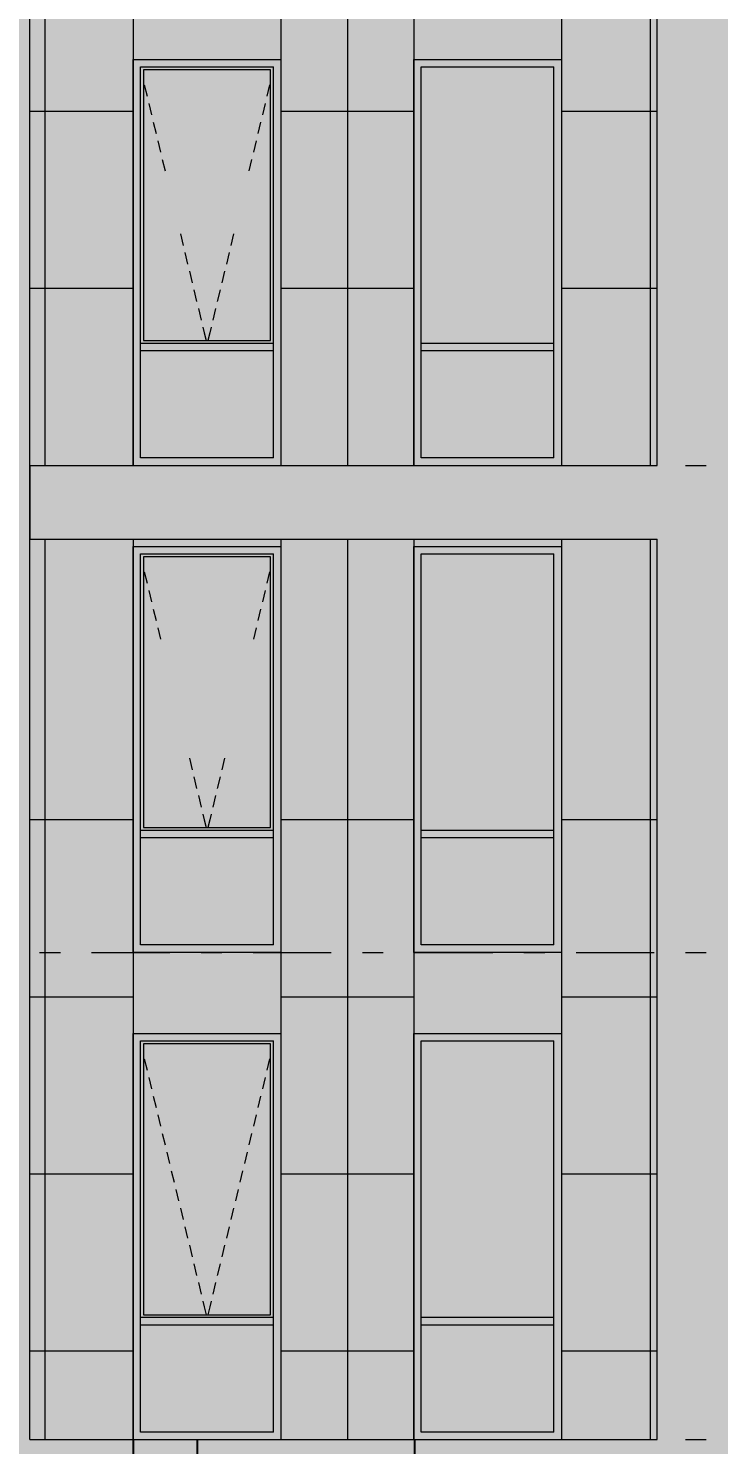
# Model space of a CAD drawing. Header units: millimetres. Extents: x 1499747 to 4230374, y -28481 to 441852.
# Drawn here: x 4118552 to 4123228, y 373993 to 383589 of the extents above; entities that cross this region are included whole.
import ezdxf

# ---------------------------------------------------------------- set-up
doc = ezdxf.new("R2010")
doc.units = ezdxf.units.MM
doc.header["$MEASUREMENT"] = 0
doc.layers.add('FTP Cable', color=130, linetype='Continuous', lineweight=30)
doc.layers.add('Чертеж и Рисунок', color=7, linetype='Continuous')
doc.dimstyles.get("Standard").update_dxf_attribs({"dimtxt": 0.18, "dimasz": 0.18, "dimexe": 0.18, "dimexo": 0.0625, "dimgap": 0.09, "dimtad": 0, "dimtih": 1, "dimtoh": 1, "dimdec": 4, "dimzin": 0, "dimdsep": 46, "dimtxsty": 'Standard', "dimcen": 0.09, "dimadec": 0, "dimazin": 0, "dimtfac": 1, "dimtdec": 4, "dimtofl": 0, "dimtmove": 0, "dimatfit": 3, "dimfxl": 1, "dimtolj": 1, "dimtzin": 0, "dimarcsym": 0})

# ---------------------------------------------------------------- blocks, each defined once
blk = doc.blocks.new('*D1150')
at = {"layer": 'Defpoints', "color": 0, "lineweight": 30, "transparency": 16777216}
for p in [(4119696.6, 374028.4), (4121168.2, 374028.4), (4121168.2, 373687.9)]:
    blk.add_point(p, dxfattribs=at)
at = {"layer": 'FTP Cable', "color": 0, "lineweight": -2, "transparency": 16777216}
for p, q in [((4119696.6, 374028.3), (4119696.6, 373687.7)), ((4121168.2, 374028.3), (4121168.2, 373687.7)), ((4119696.8, 373687.9), (4120015.7, 373687.9)), ((4121168, 373687.9), (4120849.2, 373687.9))]:
    blk.add_line(p, q, dxfattribs=at)
at = {"layer": 'FTP Cable', "color": 0, "lineweight": 30, "transparency": 16777216}
for points in [[(4119696.8, 373688), (4119696.8, 373687.9), (4119696.6, 373687.9)], [(4121168, 373688), (4121168, 373687.9), (4121168.2, 373687.9)]]:
    blk.add_solid(points, dxfattribs=at)
at = {"layer": 'FTP Cable', "color": 0, "lineweight": 25, "transparency": 16777216, "insert": (4120432.4, 373687.9), "char_height": 250, "attachment_point": 5}
blk.add_mtext('\\A1;1472', dxfattribs=at)
blk = doc.blocks.new('*D1151')
at = {"layer": 'Defpoints', "color": 0, "lineweight": 30, "transparency": 16777216}
for p in [(4119263.3, 374028.4), (4119696.6, 374028.4), (4119263.3, 373687.9)]:
    blk.add_point(p, dxfattribs=at)
at = {"layer": 'FTP Cable', "color": 0, "lineweight": -2, "transparency": 16777216}
for p, q in [((4119263.3, 374028.3), (4119263.3, 373687.7)), ((4119696.6, 374028.3), (4119696.6, 373687.7)), ((4119263.3, 373687.9), (4119263.1, 373687.9)), ((4119696.4, 373687.9), (4119263.5, 373687.9))]:
    blk.add_line(p, q, dxfattribs=at)
at = {"layer": 'FTP Cable', "color": 0, "lineweight": 30, "transparency": 16777216}
for points in [[(4119263.5, 373688), (4119263.5, 373687.9), (4119263.3, 373687.9)], [(4119696.4, 373688), (4119696.4, 373687.9), (4119696.6, 373687.9)]]:
    blk.add_solid(points, dxfattribs=at)
at = {"layer": 'FTP Cable', "color": 0, "lineweight": 25, "transparency": 16777216, "insert": (4118929.7, 373687.9), "char_height": 250, "attachment_point": 5}
blk.add_mtext('\\A1;433', dxfattribs=at)

msp = doc.modelspace()

# ---------------------------------------------------------------- hatches: boundary and pattern name
at = {"layer": 'Чертеж и Рисунок', "linetype": 'Continuous', "lineweight": 0, "true_color": 0xbc9a89}
for points in [[(4118062.11967, 399928.41141), (4118062.11967, 374028.37184), (4118562.12044, 374028.37184), (4118562.12044, 399928.41141)], [(4123312.4277, 399928.41141), (4122812.42693, 399928.41141), (4122812.42693, 374028.37184), (4123312.4277, 374028.37184)], [(4118562.82044, 380628.38193), (4118562.82044, 380128.38116), (4122812.42693, 380128.38116), (4122812.42693, 380628.38193)], [(4127512.73411, 374028.37184), (4104262.66859, 374028.37184), (4104262.66859, 373528.37108), (4127512.73411, 373528.37108)]]:
    msp.add_hatch(color=33, dxfattribs=at).paths.add_polyline_path(points)
at = {"layer": 'Чертеж и Рисунок', "linetype": 'Continuous', "lineweight": 0, "true_color": 0xffffff}
h = msp.add_hatch(color=7, dxfattribs=at)
h.paths.add_polyline_path([(4118562.12044, 374028.37184), (4119262.12146, 374028.37184), (4119262.12146, 376778.37603), (4120262.12309, 376778.37603), (4120262.12309, 374028.37184), (4121162.42447, 374028.37184), (4121162.42447, 376778.37603), (4122162.4259, 376778.37603), (4122162.4259, 374028.37184), (4122812.42702, 374028.37184), (4122812.42702, 380128.38123), (4118562.82046, 380128.38123), (4118562.82046, 380628.38186), (4119262.12146, 380628.38186), (4119262.12146, 383378.38604), (4120262.12309, 383378.38604), (4120262.12309, 380628.38186), (4121162.42447, 380628.38186), (4121162.42447, 383378.38604), (4122162.4259, 383378.38604), (4122162.4259, 380628.38186), (4122812.42702, 380628.38186), (4122812.42702, 386728.39125), (4118562.12044, 386728.39125)])
h.paths.add_polyline_path([(4120262.12309, 383928.38696), (4119262.12146, 383928.38696), (4119262.12146, 386678.39115), (4120262.12309, 386678.39115)], flags=0)
h.paths.add_polyline_path([(4120262.12309, 377328.37694), (4119262.12146, 377328.37694), (4119262.12146, 380078.38113), (4120262.12309, 380078.38113)], flags=0)
h.paths.add_polyline_path([(4122162.4259, 383928.38696), (4121162.42447, 383928.38696), (4121162.42447, 386678.39115), (4122162.4259, 386678.39115)], flags=0)
h.paths.add_polyline_path([(4122162.4259, 377328.37694), (4121162.42447, 377328.37694), (4121162.42447, 380078.38113), (4122162.4259, 380078.38113)], flags=0)
at = {"layer": 'Чертеж и Рисунок', "linetype": 'Continuous', "lineweight": 0, "true_color": 0x2e2e2e}
for points in [[(4119262.12151, 383028.38559), (4119312.12158, 383028.38559), (4119312.12158, 383328.38605), (4119262.12151, 383378.38613)], [(4119762.12227, 383378.38613), (4119262.12151, 383378.38613), (4119312.12158, 383328.38605), (4119762.12227, 383328.38605)], [(4119762.12227, 383328.38605), (4120212.12296, 383328.38605), (4120262.12303, 383378.38613), (4119762.12227, 383378.38613)], [(4120262.12303, 383028.38559), (4120262.12303, 383378.38613), (4120212.12296, 383328.38605), (4120212.12296, 383028.38559)], [(4121162.42441, 383028.38559), (4121212.42449, 383028.38559), (4121212.42449, 383328.38605), (4121162.42441, 383378.38613)], [(4121662.42517, 383378.38613), (4121162.42441, 383378.38613), (4121212.42449, 383328.38605), (4121662.42517, 383328.38605)], [(4121662.42517, 383378.38613), (4121662.42517, 383328.38605), (4122112.42586, 383328.38605), (4122162.42594, 383378.38613)], [(4122162.42594, 383028.38559), (4122162.42594, 383378.38613), (4122112.42586, 383328.38605), (4122112.42586, 383028.38559)], [(4119262.12151, 381628.38345), (4119312.12158, 381628.38345), (4119312.12158, 383028.38559), (4119262.12151, 383028.38559)], [(4120262.12303, 381628.38345), (4120262.12303, 383028.38559), (4120212.12296, 383028.38559), (4120212.12296, 381628.38345)], [(4121162.42441, 381628.38345), (4121212.42449, 381628.38345), (4121212.42449, 383028.38559), (4121162.42441, 383028.38559)], [(4122162.42594, 381628.38345), (4122162.42594, 383028.38559), (4122112.42586, 383028.38559), (4122112.42586, 381628.38345)], [(4119262.12151, 381428.38315), (4119312.12158, 381428.38315), (4119312.12158, 381628.38345), (4119262.12151, 381628.38345)], [(4120262.12303, 381428.38315), (4120262.12303, 381628.38345), (4120212.12296, 381628.38345), (4120212.12296, 381428.38315)], [(4121162.42441, 381428.38315), (4121212.42449, 381428.38315), (4121212.42449, 381628.38345), (4121162.42441, 381628.38345)], [(4122162.42594, 381428.38315), (4122162.42594, 381628.38345), (4122112.42586, 381628.38345), (4122112.42586, 381428.38315)], [(4119262.12151, 381428.38315), (4119262.12151, 380628.38193), (4119312.12158, 380678.382), (4119312.12158, 381428.38315)], [(4119312.12158, 381403.38311), (4119762.12227, 381403.38311), (4119762.12227, 381453.38319), (4119312.12158, 381453.38319)], [(4119762.12227, 381403.38311), (4120212.12296, 381403.38311), (4120212.12296, 381453.38319), (4119762.12227, 381453.38319)], [(4120262.12303, 381428.38315), (4120212.12296, 381428.38315), (4120212.12296, 380678.382), (4120262.12303, 380628.38193)], [(4121162.42441, 381428.38315), (4121162.42441, 380628.38193), (4121212.42449, 380678.382), (4121212.42449, 381428.38315)], [(4121212.42449, 381403.38311), (4121662.42517, 381403.38311), (4121662.42517, 381453.38319), (4121212.42449, 381453.38319)], [(4121662.42517, 381453.38319), (4121662.42517, 381403.38311), (4122112.42586, 381403.38311), (4122112.42586, 381453.38319)], [(4122162.42594, 381428.38315), (4122112.42586, 381428.38315), (4122112.42586, 380678.382), (4122162.42594, 380628.38193)], [(4119762.12227, 380628.38193), (4119762.12227, 380678.382), (4119312.12158, 380678.382), (4119262.12151, 380628.38193)], [(4119762.12227, 380628.38193), (4120262.12303, 380628.38193), (4120212.12296, 380678.382), (4119762.12227, 380678.382)], [(4121662.42517, 380628.38193), (4121662.42517, 380678.382), (4121212.42449, 380678.382), (4121162.42441, 380628.38193)], [(4121662.42517, 380628.38193), (4122162.42594, 380628.38193), (4122112.42586, 380678.382), (4121662.42517, 380678.382)], [(4119262.12151, 379728.38055), (4119312.12158, 379728.38055), (4119312.12158, 380028.38101), (4119262.12151, 380078.38109)], [(4119762.12227, 380078.38109), (4119262.12151, 380078.38109), (4119312.12158, 380028.38101), (4119762.12227, 380028.38101)], [(4119762.12227, 380028.38101), (4120212.12296, 380028.38101), (4120262.12303, 380078.38109), (4119762.12227, 380078.38109)], [(4120262.12303, 379728.38055), (4120262.12303, 380078.38109), (4120212.12296, 380028.38101), (4120212.12296, 379728.38055)], [(4121162.42441, 379728.38055), (4121212.42449, 379728.38055), (4121212.42449, 380028.38101), (4121162.42441, 380078.38109)], [(4121662.42517, 380078.38109), (4121162.42441, 380078.38109), (4121212.42449, 380028.38101), (4121662.42517, 380028.38101)], [(4121662.42517, 380078.38109), (4121662.42517, 380028.38101), (4122112.42586, 380028.38101), (4122162.42594, 380078.38109)], [(4122162.42594, 379728.38055), (4122162.42594, 380078.38109), (4122112.42586, 380028.38101), (4122112.42586, 379728.38055)], [(4119262.12151, 378328.37841), (4119312.12158, 378328.37841), (4119312.12158, 379728.38055), (4119262.12151, 379728.38055)], [(4120262.12303, 378328.37841), (4120262.12303, 379728.38055), (4120212.12296, 379728.38055), (4120212.12296, 378328.37841)], [(4121162.42441, 378328.37841), (4121212.42449, 378328.37841), (4121212.42449, 379728.38055), (4121162.42441, 379728.38055)], [(4122162.42594, 378328.37841), (4122162.42594, 379728.38055), (4122112.42586, 379728.38055), (4122112.42586, 378328.37841)], [(4119262.12151, 378128.37811), (4119312.12158, 378128.37811), (4119312.12158, 378328.37841), (4119262.12151, 378328.37841)], [(4120262.12303, 378128.37811), (4120262.12303, 378328.37841), (4120212.12296, 378328.37841), (4120212.12296, 378128.37811)], [(4121162.42441, 378128.37811), (4121212.42449, 378128.37811), (4121212.42449, 378328.37841), (4121162.42441, 378328.37841)], [(4122162.42594, 378128.37811), (4122162.42594, 378328.37841), (4122112.42586, 378328.37841), (4122112.42586, 378128.37811)], [(4119262.12151, 378128.37811), (4119262.12151, 377328.37688), (4119312.12158, 377378.37696), (4119312.12158, 378128.37811)], [(4119312.12158, 378103.37807), (4119762.12227, 378103.37807), (4119762.12227, 378153.37814), (4119312.12158, 378153.37814)], [(4119762.12227, 378103.37807), (4120212.12296, 378103.37807), (4120212.12296, 378153.37814), (4119762.12227, 378153.37814)], [(4120262.12303, 378128.37811), (4120212.12296, 378128.37811), (4120212.12296, 377378.37696), (4120262.12303, 377328.37688)], [(4121162.42441, 378128.37811), (4121162.42441, 377328.37688), (4121212.42449, 377378.37696), (4121212.42449, 378128.37811)], [(4121212.42449, 378103.37807), (4121662.42517, 378103.37807), (4121662.42517, 378153.37814), (4121212.42449, 378153.37814)], [(4121662.42517, 378153.37814), (4121662.42517, 378103.37807), (4122112.42586, 378103.37807), (4122112.42586, 378153.37814)], [(4122162.42594, 378128.37811), (4122112.42586, 378128.37811), (4122112.42586, 377378.37696), (4122162.42594, 377328.37688)], [(4119762.12227, 377328.37688), (4119762.12227, 377378.37696), (4119312.12158, 377378.37696), (4119262.12151, 377328.37688)], [(4119762.12227, 377378.37696), (4119762.12227, 377328.37688), (4120262.12303, 377328.37688), (4120212.12296, 377378.37696)], [(4121662.42517, 377328.37688), (4121662.42517, 377378.37696), (4121212.42449, 377378.37696), (4121162.42441, 377328.37688)], [(4121662.42517, 377328.37688), (4122162.42594, 377328.37688), (4122112.42586, 377378.37696), (4121662.42517, 377378.37696)], [(4119262.12151, 376428.37551), (4119312.12158, 376428.37551), (4119312.12158, 376728.37597), (4119262.12151, 376778.37604)], [(4119762.12227, 376778.37604), (4119262.12151, 376778.37604), (4119312.12158, 376728.37597), (4119762.12227, 376728.37597)], [(4119762.12227, 376728.37597), (4120212.12296, 376728.37597), (4120262.12303, 376778.37604), (4119762.12227, 376778.37604)], [(4120262.12303, 376428.37551), (4120262.12303, 376778.37604), (4120212.12296, 376728.37597), (4120212.12296, 376428.37551)], [(4121162.42441, 376428.37551), (4121212.42449, 376428.37551), (4121212.42449, 376728.37597), (4121162.42441, 376778.37604)], [(4121662.42517, 376778.37604), (4121162.42441, 376778.37604), (4121212.42449, 376728.37597), (4121662.42517, 376728.37597)], [(4121662.42517, 376778.37604), (4121662.42517, 376728.37597), (4122112.42586, 376728.37597), (4122162.42594, 376778.37604)], [(4122162.42594, 376428.37551), (4122162.42594, 376778.37604), (4122112.42586, 376728.37597), (4122112.42586, 376428.37551)], [(4119262.12151, 375028.37337), (4119312.12158, 375028.37337), (4119312.12158, 376428.37551), (4119262.12151, 376428.37551)], [(4120262.12303, 375028.37337), (4120262.12303, 376428.37551), (4120212.12296, 376428.37551), (4120212.12296, 375028.37337)], [(4121162.42441, 375028.37337), (4121212.42449, 375028.37337), (4121212.42449, 376428.37551), (4121162.42441, 376428.37551)], [(4122162.42594, 375028.37337), (4122162.42594, 376428.37551), (4122112.42586, 376428.37551), (4122112.42586, 375028.37337)], [(4119262.12151, 374828.37307), (4119312.12158, 374828.37307), (4119312.12158, 375028.37337), (4119262.12151, 375028.37337)], [(4120262.12303, 374828.37307), (4120262.12303, 375028.37337), (4120212.12296, 375028.37337), (4120212.12296, 374828.37307)], [(4121162.42441, 374828.37307), (4121212.42449, 374828.37307), (4121212.42449, 375028.37337), (4121162.42441, 375028.37337)], [(4122162.42594, 374828.37307), (4122162.42594, 375028.37337), (4122112.42586, 375028.37337), (4122112.42586, 374828.37307)], [(4119312.12158, 374803.37303), (4119762.12227, 374803.37303), (4119762.12227, 374853.3731), (4119312.12158, 374853.3731)], [(4119762.12227, 374803.37303), (4120212.12296, 374803.37303), (4120212.12296, 374853.3731), (4119762.12227, 374853.3731)], [(4121212.42449, 374803.37303), (4121662.42517, 374803.37303), (4121662.42517, 374853.3731), (4121212.42449, 374853.3731)], [(4121662.42517, 374853.3731), (4121662.42517, 374803.37303), (4122112.42586, 374803.37303), (4122112.42586, 374853.3731)], [(4119262.12151, 374828.37307), (4119262.12151, 374028.37184), (4119312.12158, 374078.37192), (4119312.12158, 374828.37307)], [(4120262.12303, 374828.37307), (4120212.12296, 374828.37307), (4120212.12296, 374078.37192), (4120262.12303, 374028.37184)], [(4121162.42441, 374828.37307), (4121162.42441, 374028.37184), (4121212.42449, 374078.37192), (4121212.42449, 374828.37307)], [(4122162.42594, 374828.37307), (4122112.42586, 374828.37307), (4122112.42586, 374078.37192), (4122162.42594, 374028.37184)], [(4119762.12227, 374028.37184), (4119762.12227, 374078.37192), (4119312.12158, 374078.37192), (4119262.12151, 374028.37184)], [(4119762.12227, 374078.37192), (4119762.12227, 374028.37184), (4120262.12303, 374028.37184), (4120212.12296, 374078.37192)], [(4121662.42517, 374028.37184), (4121662.42517, 374078.37192), (4121212.42449, 374078.37192), (4121162.42441, 374028.37184)], [(4121662.42517, 374028.37184), (4122162.42594, 374028.37184), (4122112.42586, 374078.37192), (4121662.42517, 374078.37192)]]:
    msp.add_hatch(color=250, dxfattribs=at).paths.add_polyline_path(points)
at = {"layer": 'Чертеж и Рисунок', "linetype": 'Continuous', "lineweight": 0, "true_color": 0xf7fdff}
for points in [[(4119312.12158, 381453.38319), (4119332.12161, 381473.38322), (4119332.12161, 383308.38602), (4119312.12158, 383328.38605)], [(4120212.12296, 383328.38605), (4119312.12158, 383328.38605), (4119332.12161, 383308.38602), (4120192.12293, 383308.38602)], [(4120192.12293, 383308.38602), (4120192.12293, 381473.38322), (4120212.12296, 381453.38319), (4120212.12296, 383328.38605)], [(4119312.12158, 381453.38319), (4120212.12296, 381453.38319), (4120192.12293, 381473.38322), (4119332.12161, 381473.38322)], [(4119312.12158, 378153.37814), (4119332.12161, 378173.37818), (4119332.12161, 380008.38098), (4119312.12158, 380028.38101)], [(4120212.12296, 380028.38101), (4119312.12158, 380028.38101), (4119332.12161, 380008.38098), (4120192.12293, 380008.38098)], [(4120192.12293, 380008.38098), (4120192.12293, 378173.37818), (4120212.12296, 378153.37814), (4120212.12296, 380028.38101)], [(4119332.12161, 378173.37818), (4119312.12158, 378153.37814), (4120212.12296, 378153.37814), (4120192.12293, 378173.37818)], [(4119312.12158, 374853.3731), (4119332.12161, 374873.37313), (4119332.12161, 376708.37594), (4119312.12158, 376728.37597)], [(4119312.12158, 376728.37597), (4119332.12161, 376708.37594), (4120192.12293, 376708.37594), (4120212.12296, 376728.37597)], [(4120192.12293, 374873.37313), (4120212.12296, 374853.3731), (4120212.12296, 376728.37597), (4120192.12293, 376708.37594)], [(4119312.12158, 374853.3731), (4120212.12296, 374853.3731), (4120192.12293, 374873.37313), (4119332.12161, 374873.37313)]]:
    msp.add_hatch(color=7, dxfattribs=at).paths.add_polyline_path(points)
at = {"layer": 'Чертеж и Рисунок', "linetype": 'Continuous', "lineweight": 0, "true_color": 0x84adf9}
for points in [[(4119332.12161, 381473.38322), (4120192.12293, 381473.38322), (4120192.12293, 383308.38602), (4119332.12161, 383308.38602)], [(4121212.42449, 381453.38319), (4122112.42586, 381453.38319), (4122112.42586, 381628.38345), (4122112.42586, 383028.38559), (4122112.42586, 383328.38605), (4121212.42449, 383328.38605)], [(4119312.12158, 381403.38311), (4119312.12158, 380678.382), (4120212.12296, 380678.382), (4120212.12296, 381403.38311)], [(4121212.42449, 381403.38311), (4121212.42449, 380678.382), (4122112.42586, 380678.382), (4122112.42586, 381403.38311)], [(4119332.12161, 378173.37818), (4120192.12293, 378173.37818), (4120192.12293, 380008.38098), (4119332.12161, 380008.38098)], [(4121212.42449, 378153.37814), (4122112.42586, 378153.37814), (4122112.42586, 378328.37841), (4122112.42586, 379728.38055), (4122112.42586, 380028.38101), (4121212.42449, 380028.38101)], [(4119312.12158, 377378.37696), (4120212.12296, 377378.37696), (4120212.12296, 378103.37807), (4119312.12158, 378103.37807)], [(4121212.42449, 378103.37807), (4121212.42449, 377378.37696), (4122112.42586, 377378.37696), (4122112.42586, 378103.37807)], [(4119332.12161, 374873.37313), (4120192.12293, 374873.37313), (4120192.12293, 376708.37594), (4119332.12161, 376708.37594)], [(4121212.42449, 374853.3731), (4122112.42586, 374853.3731), (4122112.42586, 376428.37551), (4122112.42586, 376728.37597), (4121212.42449, 376728.37597)], [(4119312.12158, 374803.37303), (4119312.12158, 374078.37192), (4120212.12296, 374078.37192), (4120212.12296, 374803.37303)], [(4121212.42449, 374803.37303), (4121212.42449, 374078.37192), (4122112.42586, 374078.37192), (4122112.42586, 374803.37303)]]:
    msp.add_hatch(color=161, dxfattribs=at).paths.add_polyline_path(points)

# ---------------------------------------------------------------- linework, layer by layer
at = {"layer": 'Чертеж и Рисунок', "color": 7, "linetype": 'Continuous', "lineweight": 5}
for points in [[(4118562.12044, 374028.37184), (4118562.12044, 386728.39125)], [(4122812.42693, 380628.38193), (4122812.42693, 386728.39125)], [(4119262.12151, 380628.38193), (4119262.12151, 383378.38613)], [(4119262.12151, 383378.38613), (4120262.12303, 383378.38613)], [(4119312.12158, 383028.38559), (4119312.12158, 383328.38605)], [(4119312.12158, 383328.38605), (4119762.12227, 383328.38605)], [(4119332.12161, 383308.38602), (4119332.12161, 381473.38322)], [(4120192.12293, 383308.38602), (4119332.12161, 383308.38602)], [(4119762.12227, 383328.38605), (4120212.12296, 383328.38605)], [(4120192.12293, 381473.38322), (4120192.12293, 383308.38602)], [(4120212.12296, 383028.38559), (4120212.12296, 383328.38605)], [(4120262.12303, 383378.38613), (4120262.12303, 380628.38193)], [(4121162.42441, 380628.38193), (4121162.42441, 383378.38613)], [(4121162.42441, 383378.38613), (4122162.42594, 383378.38613)], [(4121212.42449, 383028.38559), (4121212.42449, 383328.38605)], [(4121212.42449, 383328.38605), (4121662.42517, 383328.38605)], [(4121662.42517, 383328.38605), (4122112.42586, 383328.38605)], [(4122112.42586, 383028.38559), (4122112.42586, 383328.38605)], [(4122162.42594, 383378.38613), (4122162.42594, 380628.38193)], [(4119312.12158, 381628.38345), (4119312.12158, 383028.38559)], [(4120212.12296, 381628.38345), (4120212.12296, 383028.38559)], [(4121212.42449, 381628.38345), (4121212.42449, 383028.38559)], [(4122112.42586, 381628.38345), (4122112.42586, 383028.38559)], [(4119312.12158, 381453.38319), (4119312.12158, 381628.38345)], [(4120212.12296, 381453.38319), (4120212.12296, 381628.38345)], [(4121212.42449, 381453.38319), (4121212.42449, 381628.38345)], [(4122112.42586, 381453.38319), (4122112.42586, 381628.38345)], [(4119332.12161, 381473.38322), (4120192.12293, 381473.38322)], [(4119312.12158, 381428.38315), (4119312.12158, 381453.38319)], [(4119762.12227, 381453.38319), (4119312.12158, 381453.38319)], [(4119312.12158, 381403.38311), (4119312.12158, 381428.38315)], [(4119312.12158, 380678.382), (4119312.12158, 381403.38311)], [(4119762.12227, 381403.38311), (4119312.12158, 381403.38311)], [(4120212.12296, 381453.38319), (4119762.12227, 381453.38319)], [(4120212.12296, 381403.38311), (4119762.12227, 381403.38311)], [(4120212.12296, 381428.38315), (4120212.12296, 381453.38319)], [(4120212.12296, 381403.38311), (4120212.12296, 381428.38315)], [(4120212.12296, 380678.382), (4120212.12296, 381403.38311)], [(4121212.42449, 381428.38315), (4121212.42449, 381453.38319)], [(4121662.42517, 381453.38319), (4121212.42449, 381453.38319)], [(4121212.42449, 381403.38311), (4121212.42449, 381428.38315)], [(4121212.42449, 380678.382), (4121212.42449, 381403.38311)], [(4121662.42517, 381403.38311), (4121212.42449, 381403.38311)], [(4122112.42586, 381453.38319), (4121662.42517, 381453.38319)], [(4122112.42586, 381403.38311), (4121662.42517, 381403.38311)], [(4122112.42586, 381428.38315), (4122112.42586, 381453.38319)], [(4122112.42586, 381403.38311), (4122112.42586, 381428.38315)], [(4122112.42586, 380678.382), (4122112.42586, 381403.38311)], [(4118562.82044, 380628.38193), (4118562.82044, 380128.38116)], [(4118562.82044, 380628.38193), (4122812.42693, 380628.38193)], [(4119762.12227, 380678.382), (4119312.12158, 380678.382)], [(4120212.12296, 380678.382), (4119762.12227, 380678.382)], [(4121662.42517, 380678.382), (4121212.42449, 380678.382)], [(4122112.42586, 380678.382), (4121662.42517, 380678.382)], [(4118562.82044, 380128.38116), (4122812.42693, 380128.38116)], [(4122812.42693, 374028.37184), (4122812.42693, 380128.38116)], [(4119262.12151, 377328.37688), (4119262.12151, 380078.38109)], [(4119262.12151, 380078.38109), (4120262.12303, 380078.38109)], [(4120262.12303, 380078.38109), (4120262.12303, 377328.37688)], [(4121162.42441, 377328.37688), (4121162.42441, 380078.38109)], [(4121162.42441, 380078.38109), (4122162.42594, 380078.38109)], [(4122162.42594, 380078.38109), (4122162.42594, 377328.37688)], [(4119312.12158, 379728.38055), (4119312.12158, 380028.38101)], [(4119312.12158, 380028.38101), (4119762.12227, 380028.38101)], [(4119332.12161, 380008.38098), (4119332.12161, 378173.37818)], [(4120192.12293, 380008.38098), (4119332.12161, 380008.38098)], [(4119762.12227, 380028.38101), (4120212.12296, 380028.38101)], [(4120192.12293, 378173.37818), (4120192.12293, 380008.38098)], [(4120212.12296, 379728.38055), (4120212.12296, 380028.38101)], [(4121212.42449, 379728.38055), (4121212.42449, 380028.38101)], [(4121212.42449, 380028.38101), (4121662.42517, 380028.38101)], [(4121662.42517, 380028.38101), (4122112.42586, 380028.38101)], [(4122112.42586, 379728.38055), (4122112.42586, 380028.38101)], [(4119312.12158, 378328.37841), (4119312.12158, 379728.38055)], [(4120212.12296, 378328.37841), (4120212.12296, 379728.38055)], [(4121212.42449, 378328.37841), (4121212.42449, 379728.38055)], [(4122112.42586, 378328.37841), (4122112.42586, 379728.38055)], [(4119312.12158, 378153.37814), (4119312.12158, 378328.37841)], [(4120212.12296, 378153.37814), (4120212.12296, 378328.37841)], [(4121212.42449, 378153.37814), (4121212.42449, 378328.37841)], [(4122112.42586, 378153.37814), (4122112.42586, 378328.37841)], [(4119312.12158, 378128.37811), (4119312.12158, 378153.37814)], [(4119762.12227, 378153.37814), (4119312.12158, 378153.37814)], [(4119312.12158, 378103.37807), (4119312.12158, 378128.37811)], [(4119332.12161, 378173.37818), (4120192.12293, 378173.37818)], [(4120212.12296, 378153.37814), (4119762.12227, 378153.37814)], [(4120212.12296, 378128.37811), (4120212.12296, 378153.37814)], [(4120212.12296, 378103.37807), (4120212.12296, 378128.37811)], [(4121212.42449, 378128.37811), (4121212.42449, 378153.37814)], [(4121662.42517, 378153.37814), (4121212.42449, 378153.37814)], [(4121212.42449, 378103.37807), (4121212.42449, 378128.37811)], [(4122112.42586, 378153.37814), (4121662.42517, 378153.37814)], [(4122112.42586, 378128.37811), (4122112.42586, 378153.37814)], [(4122112.42586, 378103.37807), (4122112.42586, 378128.37811)], [(4119312.12158, 377378.37696), (4119312.12158, 378103.37807)], [(4119762.12227, 378103.37807), (4119312.12158, 378103.37807)], [(4120212.12296, 378103.37807), (4119762.12227, 378103.37807)], [(4120212.12296, 377378.37696), (4120212.12296, 378103.37807)], [(4121212.42449, 377378.37696), (4121212.42449, 378103.37807)], [(4121662.42517, 378103.37807), (4121212.42449, 378103.37807)], [(4122112.42586, 378103.37807), (4121662.42517, 378103.37807)], [(4122112.42586, 377378.37696), (4122112.42586, 378103.37807)], [(4119762.12227, 377378.37696), (4119312.12158, 377378.37696)], [(4120212.12296, 377378.37696), (4119762.12227, 377378.37696)], [(4121662.42517, 377378.37696), (4121212.42449, 377378.37696)], [(4122112.42586, 377378.37696), (4121662.42517, 377378.37696)], [(4120262.12303, 377328.37688), (4119262.12151, 377328.37688)], [(4122162.42594, 377328.37688), (4121162.42441, 377328.37688)], [(4119262.12151, 374028.37184), (4119262.12151, 376778.37604)], [(4119262.12151, 376778.37604), (4120262.12303, 376778.37604)], [(4120262.12303, 376778.37604), (4120262.12303, 374028.37184)], [(4121162.42441, 374028.37184), (4121162.42441, 376778.37604)], [(4121162.42441, 376778.37604), (4122162.42594, 376778.37604)], [(4122162.42594, 376778.37604), (4122162.42594, 374028.37184)], [(4119312.12158, 376428.37551), (4119312.12158, 376728.37597)], [(4119312.12158, 376728.37597), (4119762.12227, 376728.37597)], [(4119332.12161, 376708.37594), (4119332.12161, 374873.37313)], [(4120192.12293, 376708.37594), (4119332.12161, 376708.37594)], [(4119762.12227, 376728.37597), (4120212.12296, 376728.37597)], [(4120192.12293, 374873.37313), (4120192.12293, 376708.37594)], [(4120212.12296, 376428.37551), (4120212.12296, 376728.37597)], [(4121212.42449, 376428.37551), (4121212.42449, 376728.37597)], [(4121212.42449, 376728.37597), (4121662.42517, 376728.37597)], [(4121662.42517, 376728.37597), (4122112.42586, 376728.37597)], [(4122112.42586, 376428.37551), (4122112.42586, 376728.37597)], [(4119312.12158, 375028.37337), (4119312.12158, 376428.37551)], [(4120212.12296, 375028.37337), (4120212.12296, 376428.37551)], [(4121212.42449, 375028.37337), (4121212.42449, 376428.37551)], [(4122112.42586, 375028.37337), (4122112.42586, 376428.37551)], [(4119312.12158, 374853.3731), (4119312.12158, 375028.37337)], [(4120212.12296, 374853.3731), (4120212.12296, 375028.37337)], [(4121212.42449, 374853.3731), (4121212.42449, 375028.37337)], [(4122112.42586, 374853.3731), (4122112.42586, 375028.37337)], [(4119312.12158, 374828.37307), (4119312.12158, 374853.3731)], [(4119762.12227, 374853.3731), (4119312.12158, 374853.3731)], [(4119332.12161, 374873.37313), (4120192.12293, 374873.37313)], [(4120212.12296, 374853.3731), (4119762.12227, 374853.3731)], [(4120212.12296, 374828.37307), (4120212.12296, 374853.3731)], [(4121212.42449, 374828.37307), (4121212.42449, 374853.3731)], [(4121662.42517, 374853.3731), (4121212.42449, 374853.3731)], [(4122112.42586, 374853.3731), (4121662.42517, 374853.3731)], [(4122112.42586, 374828.37307), (4122112.42586, 374853.3731)], [(4119312.12158, 374803.37303), (4119312.12158, 374828.37307)], [(4119312.12158, 374078.37192), (4119312.12158, 374803.37303)], [(4119762.12227, 374803.37303), (4119312.12158, 374803.37303)], [(4120212.12296, 374803.37303), (4119762.12227, 374803.37303)], [(4120212.12296, 374803.37303), (4120212.12296, 374828.37307)], [(4120212.12296, 374078.37192), (4120212.12296, 374803.37303)], [(4121212.42449, 374803.37303), (4121212.42449, 374828.37307)], [(4121212.42449, 374078.37192), (4121212.42449, 374803.37303)], [(4121662.42517, 374803.37303), (4121212.42449, 374803.37303)], [(4122112.42586, 374803.37303), (4121662.42517, 374803.37303)], [(4122112.42586, 374803.37303), (4122112.42586, 374828.37307)], [(4122112.42586, 374078.37192), (4122112.42586, 374803.37303)], [(4118562.12044, 374028.37184), (4122812.42693, 374028.37184)], [(4119762.12227, 374078.37192), (4119312.12158, 374078.37192)], [(4120212.12296, 374078.37192), (4119762.12227, 374078.37192)], [(4121662.42517, 374078.37192), (4121212.42449, 374078.37192)], [(4122112.42586, 374078.37192), (4121662.42517, 374078.37192)]]:
    msp.add_lwpolyline(points, dxfattribs=at)
at = {"layer": 'Чертеж и Рисунок', "color": 253, "linetype": 'Continuous', "lineweight": 5, "true_color": 0xaaaaaa}
for points in [[(4118663.72059, 386728.39125), (4118663.72059, 380628.38193)], [(4120262.72304, 386728.39125), (4120262.72304, 380628.38193)], [(4120713.62372, 386728.39125), (4120713.62372, 380628.38193)], [(4122162.72594, 386728.39125), (4122162.72594, 380628.38193)], [(4122763.32686, 386728.39125), (4122763.32686, 380628.38193)], [(4119263.32151, 383928.38697), (4119263.32151, 383378.38613)], [(4121163.32441, 383928.38697), (4121163.32441, 383378.38613)], [(4119263.32151, 383378.38613), (4119263.32151, 380628.38193)], [(4121163.32441, 383378.38613), (4121163.32441, 380628.38193)], [(4118562.12044, 383028.18559), (4119262.12151, 383028.18559)], [(4120262.12303, 383028.18559), (4121161.92441, 383028.18559)], [(4122162.42594, 383028.18559), (4122812.42693, 383028.18559)], [(4118562.12044, 381828.18376), (4119262.12151, 381828.18376)], [(4120262.12303, 381828.18376), (4121161.92441, 381828.18376)], [(4122162.42594, 381828.18376), (4122812.42693, 381828.18376)], [(4118562.12044, 380628.18193), (4118562.82044, 380628.18193)], [(4118663.72059, 380128.38116), (4118663.72059, 374028.37184)], [(4119263.32151, 380128.38116), (4119263.32151, 380078.38109)], [(4120262.72304, 380128.38116), (4120262.72304, 374028.37184)], [(4120713.62372, 380128.38116), (4120713.62372, 374028.37184)], [(4121163.32441, 380128.38116), (4121163.32441, 380078.38109)], [(4122162.72594, 380128.38116), (4122162.72594, 374028.37184)], [(4122763.32686, 380128.38116), (4122763.32686, 374028.37184)], [(4119263.32151, 380078.38109), (4119263.32151, 377328.37688)], [(4121163.32441, 380078.38109), (4121163.32441, 377328.37688)], [(4118562.12044, 378228.17826), (4119262.12151, 378228.17826)], [(4120262.12303, 378228.17826), (4121161.92441, 378228.17826)], [(4122162.42594, 378228.17826), (4122812.42693, 378228.17826)], [(4119263.32151, 377328.37688), (4119263.32151, 376778.37604)], [(4121163.32441, 377328.37688), (4121163.32441, 376778.37604)], [(4118562.12044, 377028.17643), (4119262.12151, 377028.17643)], [(4120262.12303, 377028.17643), (4121161.92441, 377028.17643)], [(4122162.42594, 377028.17643), (4122812.42693, 377028.17643)], [(4119263.32151, 376778.37604), (4119263.32151, 374028.37184)], [(4121163.32441, 376778.37604), (4121163.32441, 374028.37184)], [(4118562.12044, 375828.17459), (4119262.12151, 375828.17459)], [(4120262.12303, 375828.17459), (4121161.92441, 375828.17459)], [(4122162.42594, 375828.17459), (4122812.42693, 375828.17459)], [(4118562.12044, 374628.17276), (4119262.12151, 374628.17276)], [(4120262.12303, 374628.17276), (4121161.92441, 374628.17276)], [(4122162.42594, 374628.17276), (4122812.42693, 374628.17276)]]:
    msp.add_lwpolyline(points, dxfattribs=at)
at = {"layer": 'Чертеж и Рисунок', "color": 23, "linetype": 'Continuous', "lineweight": 5, "true_color": 0xbf8080}
for points in [[(4119337.72162, 383207.08587), (4119356.42165, 383129.28575)], [(4120186.62292, 383207.08587), (4120167.92289, 383129.28575)], [(4119368.22167, 383080.68567), (4119386.9217, 383002.88555)], [(4120156.12287, 383080.68567), (4120137.42284, 383002.88555)], [(4119398.72172, 382954.28548), (4119417.42174, 382876.58536)], [(4120125.62283, 382954.28548), (4120106.9228, 382876.58536)], [(4119429.22176, 382827.98529), (4119447.92179, 382750.18517)], [(4120095.12278, 382827.98529), (4120076.42275, 382750.18517)], [(4119459.72181, 382701.58509), (4119478.42184, 382623.78497)], [(4120064.62273, 382701.58509), (4120045.9227, 382623.78497)], [(4119581.722, 382196.08432), (4119600.52202, 382118.2842)], [(4119942.62255, 382196.08432), (4119923.82252, 382118.2842)], [(4119612.22204, 382069.68413), (4119631.02207, 381991.98401)], [(4119912.1225, 382069.68413), (4119893.32247, 381991.98401)], [(4119642.72209, 381943.38394), (4119661.52212, 381865.58382)], [(4119881.62245, 381943.38394), (4119862.82242, 381865.58382)], [(4119673.22214, 381816.98374), (4119692.02216, 381739.18362)], [(4119851.12241, 381816.98374), (4119832.32238, 381739.18362)], [(4119703.72218, 381690.58355), (4119722.52221, 381612.88343)], [(4119820.62236, 381690.58355), (4119801.82233, 381612.88343)], [(4119734.22223, 381564.28336), (4119743.42224, 381526.1833)], [(4119743.42224, 381526.1833), (4119756.12226, 381473.38322)], [(4119780.9223, 381526.1833), (4119768.22228, 381473.38322)], [(4119790.12231, 381564.28336), (4119780.9223, 381526.1833)], [(4119337.72162, 379907.08082), (4119356.42165, 379829.28071)], [(4120186.62292, 379907.08082), (4120167.92289, 379829.28071)], [(4119368.22167, 379780.68063), (4119386.9217, 379702.88051)], [(4120156.12287, 379780.68063), (4120137.42284, 379702.88051)], [(4119398.72172, 379654.28044), (4119417.42174, 379576.58032)], [(4120125.62283, 379654.28044), (4120106.9228, 379576.58032)], [(4119429.22176, 379527.98024), (4119447.92179, 379450.18013)], [(4120095.12278, 379527.98024), (4120076.42275, 379450.18013)], [(4119642.72209, 378643.37889), (4119661.52212, 378565.57877)], [(4119881.62245, 378643.37889), (4119862.82242, 378565.57877)], [(4119673.22214, 378516.9787), (4119692.02216, 378439.17858)], [(4119851.12241, 378516.9787), (4119832.32238, 378439.17858)], [(4119703.72218, 378390.57851), (4119722.52221, 378312.87839)], [(4119820.62236, 378390.57851), (4119801.82233, 378312.87839)], [(4119734.22223, 378264.27831), (4119743.42224, 378226.17826)], [(4119743.42224, 378226.17826), (4119756.12226, 378173.37818)], [(4119780.9223, 378226.17826), (4119768.22228, 378173.37818)], [(4119790.12231, 378264.27831), (4119780.9223, 378226.17826)], [(4119337.72162, 376607.07578), (4119356.42165, 376529.27566)], [(4120186.62292, 376607.07578), (4120167.92289, 376529.27566)], [(4119368.22167, 376480.67559), (4119386.9217, 376402.87547)], [(4120156.12287, 376480.67559), (4120137.42284, 376402.87547)], [(4119398.72172, 376354.2754), (4119417.42174, 376276.57528)], [(4120125.62283, 376354.2754), (4120106.9228, 376276.57528)], [(4119429.22176, 376227.9752), (4119447.92179, 376150.17508)], [(4120095.12278, 376227.9752), (4120076.42275, 376150.17508)], [(4119459.72181, 376101.57501), (4119478.42184, 376023.77489)], [(4120064.62273, 376101.57501), (4120045.9227, 376023.77489)], [(4119490.22186, 375975.17482), (4119508.92188, 375897.4747)], [(4120034.12269, 375975.17482), (4120015.42266, 375897.4747)], [(4119520.7219, 375848.77462), (4119539.42193, 375771.07451)], [(4120003.62264, 375848.77462), (4119984.92261, 375771.07451)], [(4119551.22195, 375722.47443), (4119569.92198, 375644.67431)], [(4119973.12259, 375722.47443), (4119954.42256, 375644.67431)], [(4119581.722, 375596.07424), (4119600.52202, 375518.27412)], [(4119942.62255, 375596.07424), (4119923.82252, 375518.27412)], [(4119612.22204, 375469.67404), (4119631.02207, 375391.97393)], [(4119912.1225, 375469.67404), (4119893.32247, 375391.97393)], [(4119642.72209, 375343.37385), (4119661.52212, 375265.57373)], [(4119881.62245, 375343.37385), (4119862.82242, 375265.57373)], [(4119673.22214, 375216.97366), (4119692.02216, 375139.17354)], [(4119851.12241, 375216.97366), (4119832.32238, 375139.17354)], [(4119703.72218, 375090.57347), (4119722.52221, 375012.87335)], [(4119820.62236, 375090.57347), (4119801.82233, 375012.87335)], [(4119734.22223, 374964.27327), (4119743.42224, 374926.17321)], [(4119790.12231, 374964.27327), (4119780.9223, 374926.17321)], [(4119743.42224, 374926.17321), (4119756.12226, 374873.37313)], [(4119780.9223, 374926.17321), (4119768.22228, 374873.37313)]]:
    msp.add_lwpolyline(points, dxfattribs=at)
at = {"layer": 'Чертеж и Рисунок', "color": 1, "linetype": 'Continuous', "lineweight": 0}
for points in [[(4118628.22054, 380628.38193), (4118769.32075, 380628.38193)], [(4118981.02108, 380628.38193), (4119510.12189, 380628.38193)], [(4119721.82221, 380628.38193), (4119862.92243, 380628.38193)], [(4120074.62275, 380628.38193), (4120603.72356, 380628.38193)], [(4120815.42388, 380628.38193), (4120956.5241, 380628.38193)], [(4121168.22442, 380628.38193), (4121697.42523, 380628.38193)], [(4121909.02555, 380628.38193), (4122050.12577, 380628.38193)], [(4122261.82609, 380628.38193), (4122791.0269, 380628.38193)], [(4123002.62722, 380628.38193), (4123143.72744, 380628.38193)], [(4118628.22054, 377328.37688), (4118769.32075, 377328.37688)], [(4118981.02108, 377328.37688), (4119510.12189, 377328.37688)], [(4119721.82221, 377328.37688), (4119862.92243, 377328.37688)], [(4120074.62275, 377328.37688), (4120603.72356, 377328.37688)], [(4120815.42388, 377328.37688), (4120956.5241, 377328.37688)], [(4121168.22442, 377328.37688), (4121697.42523, 377328.37688)], [(4121909.02555, 377328.37688), (4122050.12577, 377328.37688)], [(4122261.82609, 377328.37688), (4122791.0269, 377328.37688)], [(4123002.62722, 377328.37688), (4123143.72744, 377328.37688)], [(4118628.22054, 374028.37184), (4118769.32075, 374028.37184)], [(4118981.02108, 374028.37184), (4119510.12189, 374028.37184)], [(4119721.82221, 374028.37184), (4119862.92243, 374028.37184)], [(4120074.62275, 374028.37184), (4120603.72356, 374028.37184)], [(4120815.42388, 374028.37184), (4120956.5241, 374028.37184)], [(4121168.22442, 374028.37184), (4121697.42523, 374028.37184)], [(4121909.02555, 374028.37184), (4122050.12577, 374028.37184)], [(4122261.82609, 374028.37184), (4122791.0269, 374028.37184)], [(4123002.62722, 374028.37184), (4123143.72744, 374028.37184)]]:
    msp.add_lwpolyline(points, dxfattribs=at)

# ---------------------------------------------------------------- dimensions: what is measured, and where the dimension line sits
at = {"layer": 'FTP Cable', "color": 18, "lineweight": 25, "true_color": 0x000000}
for base, p2, picture, middle in [((4119263.32151, 373687.92791), (4119263.32151, 374028.37184), '*D1151', (4118929.71818, 373687.92791)), ((4121168.22442, 373687.92791), (4121168.22442, 374028.37184), '*D1150', (4120432.41197, 373687.92791))]:
    dim = msp.add_linear_dim(base=base, p1=(4119696.59951, 374028.37184), p2=p2, dimstyle='Standard', override={"dimtxt": 250, "dimdec": 0}, dxfattribs=at)
    dim.commit()
    dim.dimension.update_dxf_attribs({"geometry": picture, "text_midpoint": middle})

doc.saveas('drawing.dxf')
